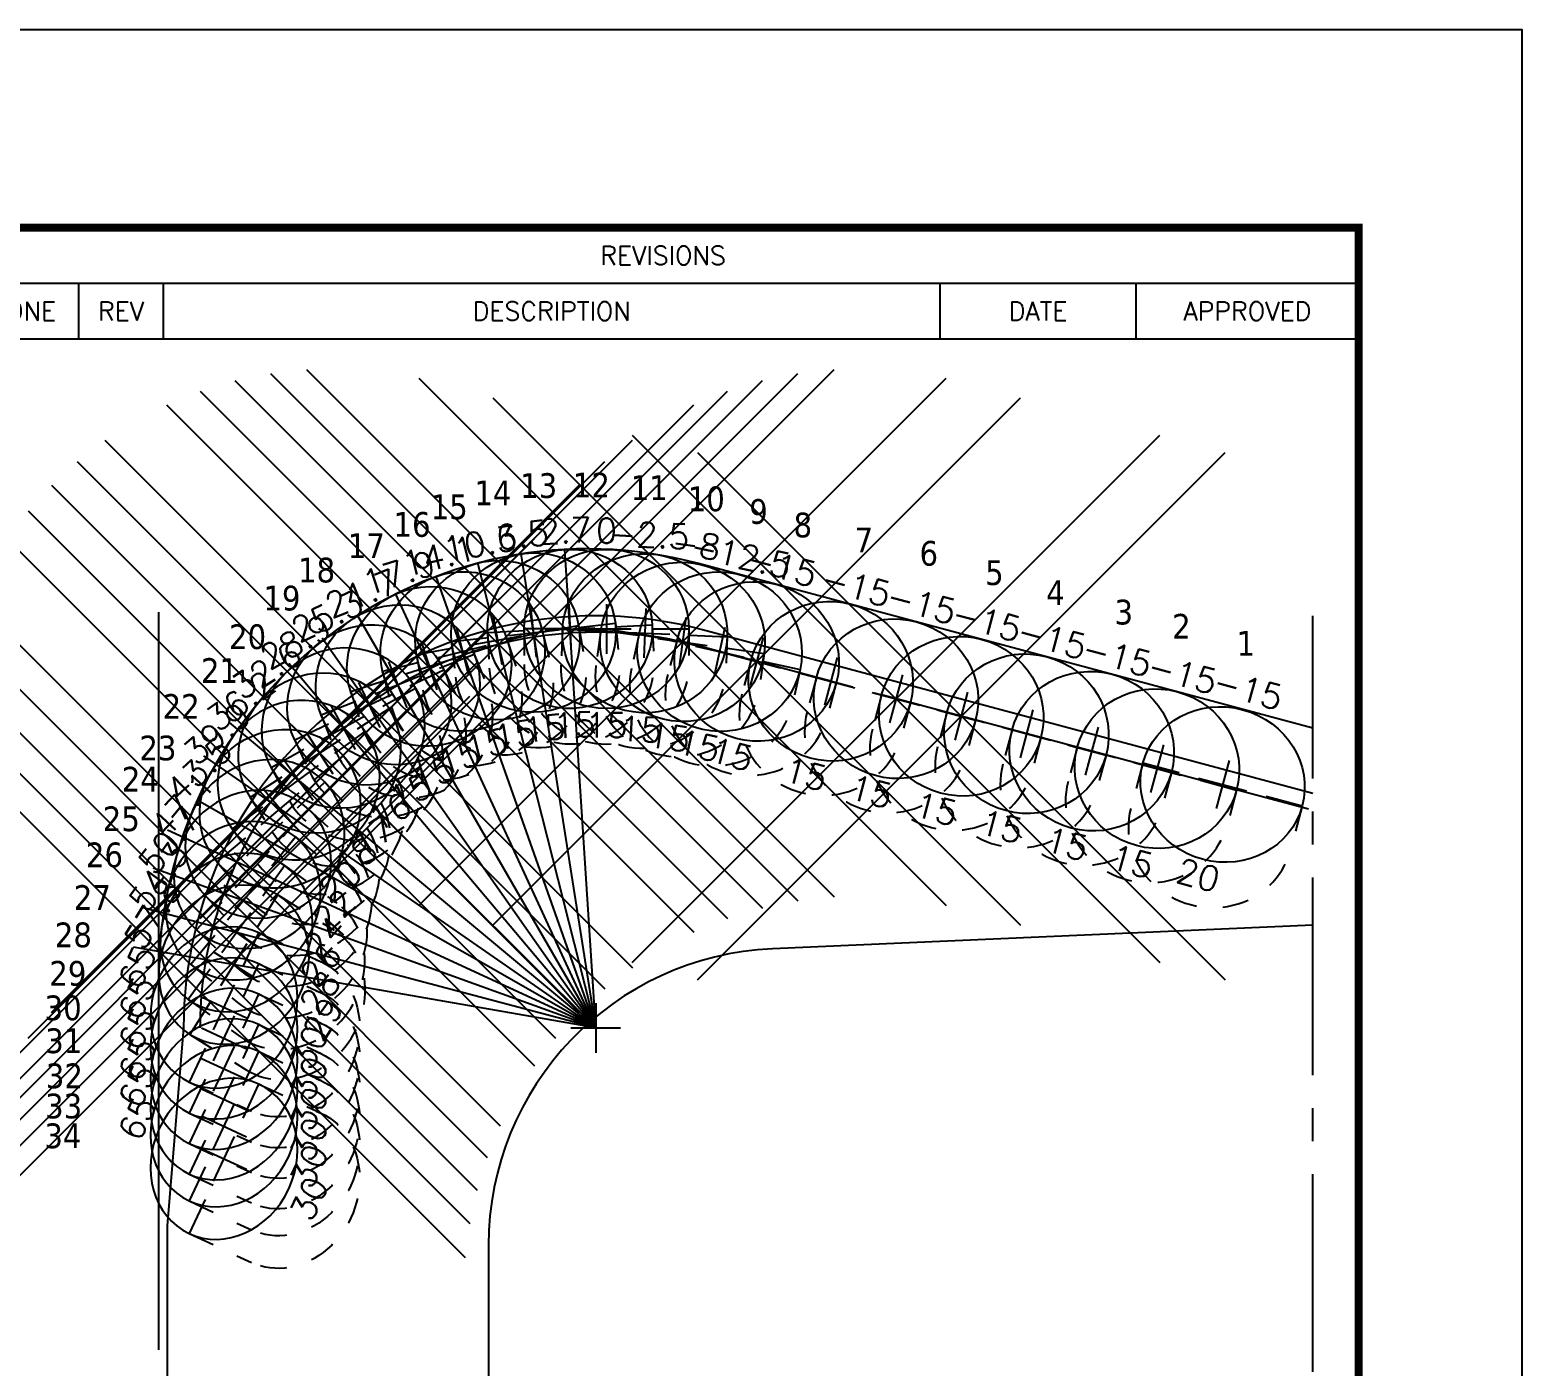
# Model space of a CAD drawing. Extents: x 25.7 to 75.8, y 0 to 21.2.
# Drawn here: x 64 to 69.66, y 11.93 to 17 of the extents above; entities that cross this region are included whole.
import ezdxf
from ezdxf.enums import TextEntityAlignment as Align

# ---------------------------------------------------------------- set-up
doc = ezdxf.new("R2010")
doc.units = 0
doc.header["$MEASUREMENT"] = 0
doc.header["$PDMODE"] = 3
doc.linetypes.add('CENTER2', pattern=[1.125, 0.75, -0.125, 0.125, -0.125])
doc.linetypes.add('HIDDEN2', pattern=[0.1875, 0.125, -0.0625])
doc.layers.get('0').update_dxf_attribs({"linetype": 'CONTINUOUS'})
for name, color, linetype, true_color in [('Blade_1', 30, 'CONTINUOUS', 0xff7f00), ('Blade_2', 7, 'CONTINUOUS', 0xcccc00), ('Blade_3', 7, 'CONTINUOUS', 0x00cc00), ('Blade_4', 7, 'CONTINUOUS', 0x00cccc), ('Blade_5', 7, 'CONTINUOUS', 0x0066cc), ('Blade_6', 190, 'CONTINUOUS', 0x7f00ff)]:
    doc.layers.add(name, color=color, linetype=linetype, true_color=true_color)
for name, color, linetype in [('CLine', 5, 'CENTER2'), ('Text', 3, 'CONTINUOUS'), ('Title Block', 7, 'CONTINUOUS')]:
    doc.layers.add(name, color=color, linetype=linetype)
doc.styles.add('Block', font='tahoma.ttf')
doc.styles.add('RomanS', font='romans')

# ---------------------------------------------------------------- blocks, each defined once
blk = doc.blocks.new('CMark')
at = {"layer": 'CLine'}
for p, q in [((0, 0.094), (0, -0.094)), ((-0.094, 0), (0.094, 0))]:
    blk.add_line(p, q, dxfattribs=at)
blk = doc.blocks.new('1613@20')
for p, q in [((-0.1705, 0), (-0.3125, 0)), ((0.1707, 0), (0.3125, 0))]:
    blk.add_line(p, q)
at = {"color": 8, "linetype": 'HIDDEN2', "ltscale": 0.5}
blk.add_line((-0.3125, 0), (-0.3125, -0.1779), dxfattribs=at)
at = {"color": 8, "linetype": 'HIDDEN2', "ltscale": 0.5, "flags": 128}
blk.add_lwpolyline([(0.3125, 0), (0.3125, -0.1779)], dxfattribs=at)
blk.add_ellipse((0, 0), major_axis=(-0.3125, 0), ratio=0.939693, start_param=-3.141592653589793, end_param=3.141592653589793)
at = {"color": 8, "linetype": 'HIDDEN2', "ltscale": 0.5}
blk.add_ellipse((0, -0.1779), major_axis=(-0.3125, 0), ratio=0.939693, start_param=0, end_param=3.141593, dxfattribs=at)
blk.add_blockref('CMark', (0, 0))
at = {"style": 'RomanS'}
blk.add_text('20', height=0.094, dxfattribs=at).set_placement((0, -0.3562), align=Align.MIDDLE_CENTER)
blk.add_attdef('ANG', text='', height=0.094, dxfattribs=at).set_placement((0, 0.2975), align=Align.BOTTOM_CENTER)
blk = doc.blocks.new('1613@15')
for p, q in [((-0.1705, 0), (-0.3125, 0)), ((0.1707, 0), (0.3125, 0))]:
    blk.add_line(p, q)
at = {"color": 8, "linetype": 'HIDDEN2', "ltscale": 0.5}
blk.add_line((-0.3125, 0), (-0.3125, -0.1346), dxfattribs=at)
at = {"color": 8, "linetype": 'HIDDEN2', "ltscale": 0.5, "flags": 128}
blk.add_lwpolyline([(0.3125, 0), (0.3125, -0.1346)], dxfattribs=at)
blk.add_ellipse((0, 0), major_axis=(-0.3125, 0), ratio=0.965926, start_param=-3.141592653589793, end_param=3.141592653589793)
at = {"color": 8, "linetype": 'HIDDEN2', "ltscale": 0.5}
blk.add_ellipse((0, -0.1346), major_axis=(-0.3125, 0), ratio=0.965926, start_param=0, end_param=3.141593, dxfattribs=at)
blk.add_blockref('CMark', (0, 0))
at = {"style": 'RomanS'}
blk.add_text('15', height=0.094, dxfattribs=at).set_placement((0, -0.3644), align=Align.MIDDLE_CENTER)
blk.add_attdef('ANG', text='', height=0.094, dxfattribs=at).set_placement((0, 0.2975), align=Align.BOTTOM_CENTER)
blk = doc.blocks.new('1613@22')
for p, q in [((-0.1705, 0), (-0.3125, 0)), ((0.1707, 0), (0.3125, 0))]:
    blk.add_line(p, q)
at = {"color": 8, "linetype": 'HIDDEN2', "ltscale": 0.5}
blk.add_line((-0.3125, 0), (-0.3125, -0.1948), dxfattribs=at)
at = {"color": 8, "linetype": 'HIDDEN2', "ltscale": 0.5, "flags": 128}
blk.add_lwpolyline([(0.3125, 0), (0.3125, -0.1948)], dxfattribs=at)
blk.add_ellipse((0, 0), major_axis=(-0.3125, 0), ratio=0.927168, start_param=3.141593, end_param=9.424778)
at = {"color": 8, "linetype": 'HIDDEN2', "ltscale": 0.5}
blk.add_ellipse((0, -0.1948), major_axis=(-0.3125, 0), ratio=0.927168, start_param=0, end_param=3.141593, dxfattribs=at)
blk.add_blockref('CMark', (0, 0))
at = {"style": 'RomanS'}
blk.add_text('22', height=0.094, dxfattribs=at).set_placement((0.003, -0.3761), align=Align.MIDDLE_CENTER)
blk.add_attdef('ANG', text='', height=0.094, dxfattribs=at).set_placement((0, 0.2871), align=Align.BOTTOM_CENTER)
blk = doc.blocks.new('1613@30')
for p, q in [((-0.1705, 0), (-0.3125, 0)), ((0.1707, 0), (0.3125, 0))]:
    blk.add_line(p, q)
at = {"color": 8, "linetype": 'HIDDEN2', "ltscale": 0.5}
blk.add_line((-0.3125, 0), (-0.3125, -0.26), dxfattribs=at)
at = {"color": 8, "linetype": 'HIDDEN2', "ltscale": 0.5, "flags": 128}
blk.add_lwpolyline([(0.3125, 0), (0.3125, -0.26)], dxfattribs=at)
at = {"extrusion": (0, 0, -1)}
blk.add_ellipse((0, 0), major_axis=(-0.3125, 0), ratio=0.866025, start_param=-3.141592653589793, end_param=3.141592653589793, dxfattribs=at)
at = {"color": 8, "linetype": 'HIDDEN2', "ltscale": 0.5, "extrusion": (0, 0, -1)}
blk.add_ellipse((0, -0.26), major_axis=(-0.3125, 0), ratio=0.866025, start_param=3.068877, end_param=6.355901, dxfattribs=at)
blk.add_blockref('CMark', (0, 0))
at = {"style": 'RomanS'}
blk.add_text('30', height=0.094, dxfattribs=at).set_placement((0, -0.3562), align=Align.MIDDLE_CENTER)
blk.add_attdef('ANG', text='', height=0.094, dxfattribs=at).set_placement((0, 0.2871), align=Align.BOTTOM_CENTER)
blk = doc.blocks.new('1613@18')
for p, q in [((-0.1705, 0), (-0.3125, 0)), ((0.1707, 0), (0.3125, 0))]:
    blk.add_line(p, q)
at = {"color": 8, "linetype": 'HIDDEN2', "ltscale": 0.5}
blk.add_line((-0.3125, 0), (-0.3125, -0.1591), dxfattribs=at)
at = {"color": 8, "linetype": 'HIDDEN2', "ltscale": 0.5, "flags": 128}
blk.add_lwpolyline([(0.3125, 0), (0.3125, -0.1591)], dxfattribs=at)
at = {"extrusion": (0, 0, -1)}
blk.add_ellipse((0, 0), major_axis=(-0.3125, 0), ratio=0.95104, start_param=-3.141592653589793, end_param=3.141592653589793, dxfattribs=at)
at = {"color": 8, "linetype": 'HIDDEN2', "ltscale": 0.5}
blk.add_ellipse((0, -0.1607), major_axis=(0.3125, 0), ratio=0.953717, start_param=3.141593, end_param=6.283185, dxfattribs=at)
blk.add_blockref('CMark', (0, 0))
at = {"style": 'RomanS'}
blk.add_text('18', height=0.094, dxfattribs=at).set_placement((0, -0.3644), align=Align.MIDDLE_CENTER)
blk.add_attdef('ANG', text='', height=0.094, dxfattribs=at).set_placement((0, 0.2975), align=Align.BOTTOM_CENTER)
blk = doc.blocks.new('1613@17')
for p, q in [((-0.1705, 0), (-0.3125, 0)), ((0.1707, 0), (0.3125, 0))]:
    blk.add_line(p, q)
at = {"color": 8, "linetype": 'HIDDEN2', "ltscale": 0.5}
blk.add_line((-0.3125, 0), (-0.3125, -0.152), dxfattribs=at)
at = {"color": 8, "linetype": 'HIDDEN2', "ltscale": 0.5, "flags": 128}
blk.add_lwpolyline([(0.3125, 0), (0.3125, -0.152)], dxfattribs=at)
blk.add_ellipse((0, 0), major_axis=(-0.3125, 0), ratio=0.95632, start_param=3.141593, end_param=9.424778)
at = {"color": 8, "linetype": 'HIDDEN2', "ltscale": 0.5}
blk.add_ellipse((0, -0.152), major_axis=(-0.3125, 0), ratio=0.95632, start_param=0, end_param=3.141593, dxfattribs=at)
blk.add_blockref('CMark', (0, 0))
at = {"style": 'RomanS'}
blk.add_text('17', height=0.094, dxfattribs=at).set_placement((0.0006, -0.3733), align=Align.MIDDLE_CENTER)
blk.add_attdef('ANG', text='', height=0.094, dxfattribs=at).set_placement((0, 0.2975), align=Align.BOTTOM_CENTER)
blk = doc.blocks.new('1613@16')
for p, q in [((-0.1705, 0), (-0.3125, 0)), ((0.1707, 0), (0.3125, 0))]:
    blk.add_line(p, q)
at = {"color": 8, "linetype": 'HIDDEN2', "ltscale": 0.5}
blk.add_line((-0.3125, 0), (-0.3125, -0.1433), dxfattribs=at)
at = {"color": 8, "linetype": 'HIDDEN2', "ltscale": 0.5, "flags": 128}
blk.add_lwpolyline([(0.3125, 0), (0.3125, -0.1433)], dxfattribs=at)
at = {"extrusion": (0, 0, -1)}
blk.add_ellipse((0, 0), major_axis=(-0.3125, 0), ratio=0.961248, start_param=-3.141592653589793, end_param=3.141592653589793, dxfattribs=at)
at = {"color": 8, "linetype": 'HIDDEN2', "ltscale": 0.5}
blk.add_ellipse((0, -0.1433), major_axis=(0.3125, 0), ratio=0.953717, start_param=3.141593, end_param=6.283185, dxfattribs=at)
blk.add_blockref('CMark', (0, 0))
at = {"style": 'RomanS'}
blk.add_text('16', height=0.094, dxfattribs=at).set_placement((0, -0.3644), align=Align.MIDDLE_CENTER)
blk.add_attdef('ANG', text='', height=0.094, dxfattribs=at).set_placement((0, 0.2975), align=Align.BOTTOM_CENTER)
blk = doc.blocks.new('1613@24')
for p, q in [((-0.1705, 0), (-0.3125, 0)), ((0.1707, 0), (0.3125, 0))]:
    blk.add_line(p, q)
at = {"color": 8, "linetype": 'HIDDEN2', "ltscale": 0.5}
blk.add_line((-0.3125, 0), (-0.3125, -0.2115), dxfattribs=at)
at = {"color": 8, "linetype": 'HIDDEN2', "ltscale": 0.5, "flags": 128}
blk.add_lwpolyline([(0.3125, 0), (0.3125, -0.2115)], dxfattribs=at)
blk.add_ellipse((0, 0), major_axis=(-0.3125, 0), ratio=0.913536, start_param=3.141593, end_param=9.424778)
at = {"color": 8, "linetype": 'HIDDEN2', "ltscale": 0.5}
blk.add_ellipse((0, -0.2115), major_axis=(-0.3125, 0), ratio=0.910656, start_param=0, end_param=3.141593, dxfattribs=at)
blk.add_blockref('CMark', (0, 0))
at = {"style": 'RomanS'}
blk.add_text('24', height=0.094, dxfattribs=at).set_placement((0, -0.3761), align=Align.MIDDLE_CENTER)
blk.add_attdef('ANG', text='', height=0.094, dxfattribs=at).set_placement((0, 0.2871), align=Align.BOTTOM_CENTER)
blk = doc.blocks.new('1613@26')
for p, q in [((-0.1705, 0), (-0.3125, 0)), ((0.1707, 0), (0.3125, 0))]:
    blk.add_line(p, q)
at = {"color": 8, "linetype": 'HIDDEN2', "ltscale": 0.5}
blk.add_line((-0.3125, 0), (-0.3125, -0.228), dxfattribs=at)
at = {"color": 8, "linetype": 'HIDDEN2', "ltscale": 0.5, "flags": 128}
blk.add_lwpolyline([(0.3125, 0), (0.3125, -0.228)], dxfattribs=at)
blk.add_ellipse((0, 0), major_axis=(-0.3125, 0), ratio=0.898784, start_param=3.141593, end_param=9.424778)
at = {"color": 8, "linetype": 'HIDDEN2', "ltscale": 0.5}
blk.add_ellipse((0, -0.228), major_axis=(-0.3125, 0), ratio=0.898784, start_param=0, end_param=3.141593, dxfattribs=at)
blk.add_blockref('CMark', (0, 0))
at = {"style": 'RomanS'}
blk.add_text('26', height=0.094, dxfattribs=at).set_placement((0, -0.3806), align=Align.MIDDLE_CENTER)
blk.add_attdef('ANG', text='', height=0.094, dxfattribs=at).set_placement((0, 0.2871), align=Align.BOTTOM_CENTER)
blk = doc.blocks.new('1613@28')
for p, q in [((-0.1705, 0), (-0.3125, 0)), ((0.1707, 0), (0.3125, 0))]:
    blk.add_line(p, q)
at = {"color": 8, "linetype": 'HIDDEN2', "ltscale": 0.5}
blk.add_line((-0.3125, 0), (-0.3125, -0.2441), dxfattribs=at)
at = {"color": 8, "linetype": 'HIDDEN2', "ltscale": 0.5, "flags": 128}
blk.add_lwpolyline([(0.3125, 0), (0.3125, -0.2441)], dxfattribs=at)
blk.add_ellipse((0, 0), major_axis=(-0.3125, 0), ratio=0.882944, start_param=3.141593, end_param=9.424778)
at = {"color": 8, "linetype": 'HIDDEN2', "ltscale": 0.5}
blk.add_ellipse((0, -0.2441), major_axis=(-0.3125, 0), ratio=0.882944, start_param=0, end_param=3.141593, dxfattribs=at)
blk.add_blockref('CMark', (0, 0))
at = {"style": 'RomanS'}
blk.add_text('28', height=0.094, dxfattribs=at).set_placement((0, -0.3895), align=Align.MIDDLE_CENTER)
blk.add_attdef('ANG', text='', height=0.094, dxfattribs=at).set_placement((0, 0.2871), align=Align.BOTTOM_CENTER)
blk = doc.blocks.new('1613@29')
for p, q in [((-0.1705, 0), (-0.3125, 0)), ((0.1707, 0), (0.3125, 0))]:
    blk.add_line(p, q)
at = {"color": 8, "linetype": 'HIDDEN2', "ltscale": 0.5}
blk.add_line((-0.3125, 0), (-0.3125, -0.2521), dxfattribs=at)
at = {"color": 8, "linetype": 'HIDDEN2', "ltscale": 0.5, "flags": 128}
blk.add_lwpolyline([(0.3125, 0), (0.3125, -0.2521)], dxfattribs=at)
blk.add_ellipse((0, 0), major_axis=(-0.3125, 0), ratio=0.874624, start_param=3.141593, end_param=9.424778)
at = {"color": 8, "linetype": 'HIDDEN2', "ltscale": 0.5}
blk.add_ellipse((0, -0.2521), major_axis=(-0.3125, 0), ratio=0.874624, start_param=0, end_param=3.141593, dxfattribs=at)
blk.add_blockref('CMark', (0, 0))
at = {"style": 'RomanS'}
blk.add_text('29', height=0.094, dxfattribs=at).set_placement((0.006, -0.3955), align=Align.MIDDLE_CENTER)
blk.add_attdef('ANG', text='', height=0.094, dxfattribs=at).set_placement((0, 0.2871), align=Align.BOTTOM_CENTER)
blk = doc.blocks.new('COT_cblock')
at = {"layer": 'Title Block'}
for p, q in [((16.1066, 16.0391), (21.38, 16.0391)), ((16.5284, 15.8281), (16.5284, 16.0391)), ((16.8491, 15.8281), (16.8491, 16.0391)), ((19.7937, 15.8281), (19.7937, 16.0391)), ((20.5362, 15.8281), (20.5362, 16.0391)), ((16.1066, 15.8281), (21.38, 15.8281))]:
    blk.add_line(p, q, dxfattribs=at)
at = {"layer": 'Title Block', "color": 8}
blk.add_lwpolyline([(0, 0), (22, 0), (22, 17), (0, 17)], close=True, dxfattribs=at)
at = {"layer": 'Title Block', "const_width": 0.03}
blk.add_lwpolyline([(21.38, 16.25), (0.62, 16.25), (0.62, 0.75), (21.38, 0.75)], close=True, dxfattribs=at)
at = {"layer": 'Title Block', "style": 'RomanS'}
for s, height, p in [('REVISIONS', 0.07031, (18.7433, 16.1445)), ('ZONE', 0.07031, (16.3175, 15.9336)), ('REV', 0.07031, (16.6887, 15.9336)), ('DESCRIPTION', 0.070312, (18.3214, 15.9336)), ('DATE', 0.07031, (20.165, 15.9336)), ('APPROVED', 0.07031, (20.9581, 15.9336))]:
    blk.add_text(s, height=height, dxfattribs=at).set_placement(p, align=Align.MIDDLE_CENTER)
at = {"layer": 'Title Block', "color": 1, "style": 'RomanS', "flags": 8}
for tag, p in [('FNAME', (0.37, 3.75)), ('REVDATE', (0.37, 2.25)), ('USER', (0.37, 0.75))]:
    blk.add_attdef(tag, text='', height=0.047, rotation=90, dxfattribs=at).set_placement(p, align=Align.BOTTOM_LEFT)
at = {"layer": 'Title Block', "color": 3, "style": 'RomanS', "flags": 8}
for tag, height, p in [('DRAWN', 0.11, (16.9503, 1.9844)), ('TITL1', 0.125, (19.587, 1.6835)), ('TITL2', 0.094, (19.587, 1.5143)), ('TITL3', 0.094, (19.587, 1.3739))]:
    blk.add_attdef(tag, text='', height=height, dxfattribs=at).set_placement(p, align=Align.MIDDLE_CENTER)
for tag, p in [('DDATE', (16.6059, 1.6718)), ('CHECK', (16.6059, 1.406)), ('MATRL', (16.6059, 1.1487)), ('PDATE', (16.6059, 0.8829)), ('SCALE', (18.1459, 0.8555)), ('SHEET', (20.2553, 0.8555))]:
    blk.add_attdef(tag, text='', height=0.094, dxfattribs=at).set_placement(p, align=Align.MIDDLE_LEFT)
for tag, p in [('FSCM#', (18.5872, 1.1213)), ('DWG#', (20.0595, 1.1213)), ('REV#', (21.2197, 1.1213))]:
    blk.add_attdef(tag, text='', height=0.094, dxfattribs=at).set_placement(p, align=Align.TOP_CENTER)

msp = doc.modelspace()

# ---------------------------------------------------------------- linework, layer by layer
for p, q in [((68.86192, 14.10481), (66.54758, 14.72493)), ((64.58067, 13.21567), (64.51817, 12.46567)), ((64.51817, 12.46567), (64.51817, 9.46567))]:
    msp.add_line(p, q)
at = {"flags": 128}
for points in [[(66.18425, 14.71511, 0.1385732), (65.39344, 14.51486, 0.1385732)], [(67.03425, 14.52983), (66.5314, 14.66456, 0.0586699), (66.18425, 14.71511)], [(65.39344, 14.51486, 0.1328269), (64.84084, 13.95993, 0.1328269)], [(64.84084, 13.95993, 0.1305299), (64.64317, 13.21567)]]:
    msp.add_lwpolyline(points, format="xyb", dxfattribs=at)
msp.add_lwpolyline([(68.84575, 14.04444), (67.22701, 14.47817)], dxfattribs=at)
at = {"linetype": 'ByBlock', "flags": 128}
msp.add_lwpolyline([(68.86192, 13.60481), (66.81285, 13.51534, 0.4014907), (65.73692, 12.39141), (65.73692, 8.24692)], format="xyb", dxfattribs=at)
msp.add_arc((66.14317, 13.21567), 1.5625, 75, 180)
at = {"linetype": 'ByBlock'}
for p in [(66.04663, 14.71256), (65.77497, 14.66978), (65.90982, 14.69741), (65.64322, 14.62991), (65.51569, 14.57812), (65.28211, 14.44391), (67.28156, 14.46356), (67.52886, 14.39729), (65.17746, 14.36345), (65.08028, 14.2741), (64.99134, 14.17655), (64.91132, 14.07155), (64.78139, 13.8446), (64.73213, 13.72455), (64.69343, 13.6007), (64.66558, 13.47397), (64.64879, 13.34531)]:
    msp.add_point(p, dxfattribs=at)
at = {"layer": 'Blade_1'}
for q in [(65.24177, 14.77837), (64.63236, 14.07908)]:
    msp.add_line((66.14317, 13.21567), q, dxfattribs=at)
at = {"layer": 'Blade_1', "linetype": 'ByBlock'}
for p, q in [((66.18425, 14.72819), (66.47229, 14.67912)), ((66.47229, 14.67912), (66.75342, 14.60507))]:
    msp.add_line(p, q, dxfattribs=at)
for p in [(66.47229, 14.67912), (66.75342, 14.60507)]:
    msp.add_point(p, dxfattribs=at)
at = {"layer": 'Blade_2', "linetype": 'ByBlock'}
for q in [(65.38552, 14.86074), (64.65727, 14.2473)]:
    msp.add_line((66.14317, 13.21567), q, dxfattribs=at)
at = {"layer": 'Blade_3', "linetype": 'ByBlock'}
for q in [(65.53805, 14.92743), (64.75483, 14.37384), (64.39168, 13.52185)]:
    msp.add_line((66.14317, 13.21567), q, dxfattribs=at)
at = {"layer": 'Blade_4', "linetype": 'ByBlock'}
for q in [(65.69686, 14.97824), (64.8627, 14.49076), (64.42296, 13.67254)]:
    msp.add_line((66.14317, 13.21567), q, dxfattribs=at)
at = {"layer": 'Blade_5', "linetype": 'ByBlock'}
for q in [(65.86019, 15.01252), (64.98037, 14.5977), (64.46505, 13.82087)]:
    msp.add_line((66.14317, 13.21567), q, dxfattribs=at)
at = {"layer": 'Blade_6', "linetype": 'ByBlock'}
for q in [(66.02616, 15.02987), (65.10689, 14.69385), (64.52012, 13.96526)]:
    msp.add_line((66.14317, 13.21567), q, dxfattribs=at)
at = {"layer": 'CLine'}
msp.add_line((68.86192, 7.41095), (68.86192, 14.77817), dxfattribs=at)
at = {"layer": 'Text', "color": 1, "linetype": 'ByBlock'}
for p, q in [((68.86192, 14.3526), (66.53251, 14.97677)), ((64.48692, 11.99529), (64.48692, 14.79146))]:
    msp.add_line(p, q, dxfattribs=at)
msp.add_arc((66.11192, 13.40714), 1.625, 75, 180, dxfattribs=at)

# ---------------------------------------------------------------- block references
msp.add_blockref('COT_cblock', (47.65517, 0))
at = {"linetype": 'ByBlock'}
msp.add_blockref('CMark', (66.14317, 13.21567), dxfattribs=at)
at = {"layer": 'Blade_1'}
msp.add_blockref('1613@15', (66.18425, 14.72819), dxfattribs=at).add_auto_attribs({'ANG': '0'})
for name, p, rotation, values in [('1613@15', (65.39269, 14.51674), 21.7, {'ANG': '21.7'}), ('1613@15', (67.03425, 14.52983), 345, {'ANG': '-15'}), ('1613@15', (67.03425, 14.52983), 345, {'ANG': '-15'}), ('1613@15', (67.03425, 14.52983), 345, {'ANG': '-15'}), ('1613@15', (67.77617, 14.33103), 345, {'ANG': '-15'}), ('1613@20', (68.51961, 14.13853), 345, {'ANG': '-15'}), ('1613@22', (64.88931, 13.93223), 43.5, {'ANG': '43.5'}), ('1613@30', (64.73422, 13.17575), 65, {'ANG': '65'})]:
    msp.add_blockref(name, p, dxfattribs=dict(at, rotation=rotation)).add_auto_attribs(values)
at = {"layer": 'Blade_2', "linetype": 'ByBlock'}
for name, p, rotation, values in [('1613@15', (66.32968, 14.71209), 357.5000000000001, {'ANG': '-2.5'}), ('1613@15', (65.51186, 14.58644), 17.9, {'ANG': '17.9'}), ('1613@20', (64.94684, 14.04626), 39.9, {'ANG': '39.9'}), ('1613@30', (64.73422, 13.29315), 65, {'ANG': '65'})]:
    msp.add_blockref(name, p, dxfattribs=dict(at, rotation=rotation)).add_auto_attribs(values)
at = {"layer": 'Blade_3', "linetype": 'ByBlock'}
for name, p, rotation, values in [('1613@15', (65.63868, 14.64275), 14.1, {'ANG': '14.1'}), ('1613@18', (65.01715, 14.15501), 36.2, {'ANG': '36.2'}), ('1613@29', (64.77162, 13.45544), 57.79999999999999, {'ANG': '57.8'}), ('1613@30', (64.73422, 12.71915), 65, {'ANG': '65'})]:
    msp.add_blockref(name, p, dxfattribs=dict(at, rotation=rotation)).add_auto_attribs(values)
at = {"layer": 'Blade_3'}
for p, rotation, values in [((66.47229, 14.67912), 351.9999999999999, {'ANG': '-8'}), ((67.28156, 14.46356), 345, {'ANG': '-15'}), ((68.02348, 14.26476), 345, {'ANG': '-15'})]:
    msp.add_blockref('1613@15', p, dxfattribs=dict(at, rotation=rotation)).add_auto_attribs(values)
at = {"layer": 'Blade_4', "linetype": 'ByBlock'}
for name, p, rotation, values in [('1613@15', (65.77097, 14.68557), 10.3, {'ANG': '10.3'}), ('1613@15', (66.61286, 14.6421), 347.5, {'ANG': '-12.5'}), ('1613@17', (65.09651, 14.25794), 32.59999999999999, {'ANG': '32.6'}), ('1613@28', (64.78129, 13.57737), 54.3, {'ANG': '54.3'}), ('1613@30', (64.73422, 12.84275), 65, {'ANG': '65'})]:
    msp.add_blockref(name, p, dxfattribs=dict(at, rotation=rotation)).add_auto_attribs(values)
at = {"layer": 'Blade_5', "linetype": 'ByBlock'}
for name, p, rotation, values in [('1613@15', (65.90715, 14.71433), 6.500000000000001, {'ANG': '6.5'}), ('1613@16', (65.18624, 14.35301), 28.9, {'ANG': '28.9'}), ('1613@26', (64.80683, 13.69761), 50.7, {'ANG': '50.7'}), ('1613@30', (64.73422, 12.94475), 65, {'ANG': '65'})]:
    msp.add_blockref(name, p, dxfattribs=dict(at, rotation=rotation)).add_auto_attribs(values)
at = {"layer": 'Blade_5', "rotation": 345}
for p in [(66.75342, 14.60507), (67.52886, 14.39729), (68.27079, 14.1985)]:
    msp.add_blockref('1613@15', p, dxfattribs=at).add_auto_attribs({'ANG': '-15'})
at = {"layer": 'Blade_6', "linetype": 'ByBlock'}
for name, p, rotation, values in [('1613@15', (66.04559, 14.72864), 2.7, {'ANG': '2.7'}), ('1613@15', (65.28476, 14.44013), 25.3, {'ANG': '25.3'}), ('1613@24', (64.84204, 13.81658), 47.1, {'ANG': '47.1'}), ('1613@30', (64.73422, 13.06035), 65, {'ANG': '65'})]:
    msp.add_blockref(name, p, dxfattribs=dict(at, rotation=rotation)).add_auto_attribs(values)

# ---------------------------------------------------------------- texts
at = {"layer": 'Blade_1', "style": 'Block'}
for s, p in [('12', (66.05641, 15.22689)), ('7', (67.12486, 15.01913)), ('18', (65.01455, 14.90477)), ('4', (67.85098, 14.81866)), ('1', (68.57255, 14.62692)), ('24', (64.34687, 14.1118)), ('30', (64.05404, 13.24466))]:
    msp.add_text(s, height=0.09375, dxfattribs=at).set_placement(p)
at = {"layer": 'Blade_2', "linetype": 'ByBlock', "style": 'Block'}
for s, p in [('11', (66.27579, 15.21713)), ('17', (65.20362, 14.99718)), ('23', (64.41338, 14.23008))]:
    msp.add_text(s, height=0.09375, dxfattribs=at).set_placement(p)
at = {"layer": 'Blade_2', "style": 'Block'}
msp.add_text('29', height=0.09375, dxfattribs=at).set_placement((64.0718, 13.37566))
at = {"layer": 'Blade_3', "style": 'Block'}
for s, p in [('10', (66.49201, 15.17479)), ('6', (67.37067, 14.9683)), ('3', (68.10977, 14.74536)), ('34', (64.05312, 12.75956))]:
    msp.add_text(s, height=0.09375, dxfattribs=at).set_placement(p)
at = {"layer": 'Blade_3', "linetype": 'ByBlock', "style": 'Block'}
for s, p in [('16', (65.37649, 15.07778)), ('22', (64.50148, 14.38769)), ('28', (64.09286, 13.52145))]:
    msp.add_text(s, height=0.09375, dxfattribs=at).set_placement(p)
at = {"layer": 'Blade_4', "linetype": 'ByBlock', "style": 'Block'}
for s, p in [('15', (65.5175, 15.14452)), ('9', (66.72527, 15.12688)), ('21', (64.64687, 14.52374)), ('27', (64.16504, 13.66313))]:
    msp.add_text(s, height=0.09375, dxfattribs=at).set_placement(p)
at = {"layer": 'Blade_4', "style": 'Block'}
msp.add_text('33', height=0.09375, dxfattribs=at).set_placement((64.0558, 12.87254))
at = {"layer": 'Blade_5', "linetype": 'ByBlock', "style": 'Block'}
for s, p in [('14', (65.68317, 15.19714)), ('20', (64.7532, 14.65209)), ('26', (64.2105, 13.82484))]:
    msp.add_text(s, height=0.09375, dxfattribs=at).set_placement(p)
at = {"layer": 'Blade_5', "style": 'Block'}
for s, p in [('8', (66.89318, 15.07559)), ('5', (67.6193, 14.8949)), ('2', (68.32846, 14.69161)), ('32', (64.05868, 12.98691))]:
    msp.add_text(s, height=0.09375, dxfattribs=at).set_placement(p)
at = {"layer": 'Blade_6', "linetype": 'ByBlock', "style": 'Block'}
for s, p in [('13', (65.85656, 15.22511)), ('19', (64.88343, 14.79841)), ('25', (64.27445, 13.96165))]:
    msp.add_text(s, height=0.09375, dxfattribs=at).set_placement(p)
at = {"layer": 'Blade_6', "style": 'Block'}
msp.add_text('31', height=0.09375, dxfattribs=at).set_placement((64.05637, 13.11993))

doc.saveas('drawing.dxf')
